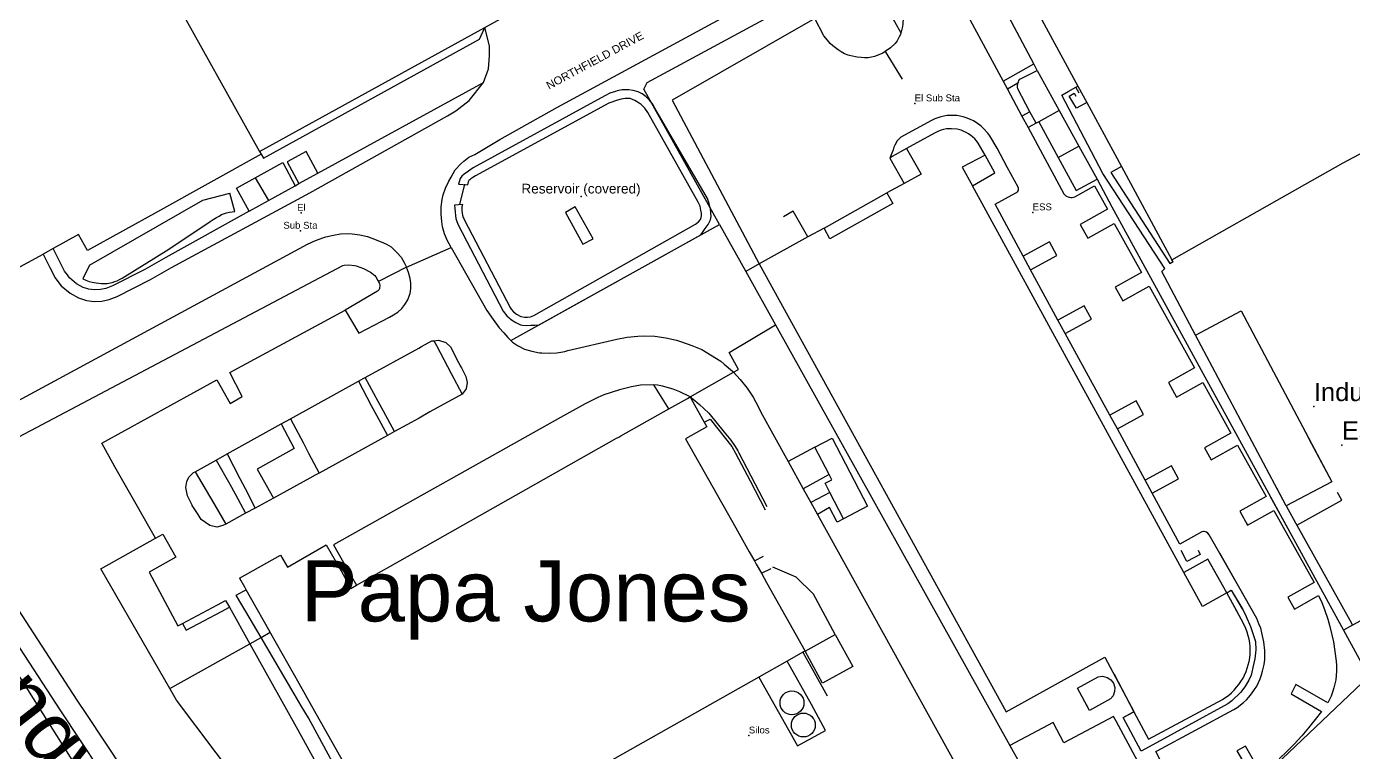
# Model space of a CAD drawing. Header units: millimetres. Extents: x 111502 to 977541, y 8702 to 1044108.
# Drawn here: x 488637 to 488854.7, y 239834.3 to 239953.4 of the extents above; entities that cross this region are included whole.
import ezdxf
from ezdxf.enums import TextEntityAlignment as Align

# ---------------------------------------------------------------- set-up
doc = ezdxf.new("R2010")
doc.units = ezdxf.units.MM
doc.header["$LTSCALE"] = 0.25
doc.linetypes.add('DASHED2', pattern=[9.525, 6.35, -3.175])
doc.layers.add('E HVSS As Laid HV', color=10, linetype='Continuous')
doc.layers.add('X HVSS Site Background', color=8, linetype='Continuous')
doc.styles.add('Arial', font='arial.ttf')
doc.styles.add('DE172433-F6F7-4C85-BB91-2B', font='arial.ttf', dxfattribs={"height": 0.2})

# ---------------------------------------------------------------- blocks, each defined once
blk = doc.blocks.new('OS MAP 060722')
at = {"layer": 'X HVSS Site Background'}
for points in [[(-145.7, 857.96), (-138.36, 844.8), (-152.28, 837.04), (-150.02, 832.99), (-135.32, 806.61)], [(-14.68, 842.34), (-1.12, 817.33)], [(-8.35, 820.98), (-18.33, 839.84)], [(-103.88, 790.84), (-104.23, 791.44), (-104.48, 791.94), (-104.98, 793.09), (-105.33, 794.24), (-105.43, 795.09), (-105.53, 796.29), (-105.53, 797.54), (-105.38, 798.74), (-105.23, 799.49), (-104.83, 800.59), (-104.28, 801.74), (-103.93, 802.39), (-103.23, 803.59), (-102.33, 804.59), (-101.83, 804.99), (-101.03, 805.64), (-100.03, 806.09), (-95.93, 808.59), (-86.48, 813.89), (-43.88, 836.99), (-43.18, 837.24)], [(-59.88, 794.64), (-72.33, 816.84), (-71.78, 817.94), (-46.58, 831.59), (-39.73, 833.74), (-39.03, 832.49), (-34.93, 830.79), (-33.27, 831.69)], [(-33.27, 831.69), (-30.13, 826.08)], [(-30.88, 832.99), (-30.63, 832.59), (-30.23, 831.39), (-30.03, 830.69), (-29.83, 829.59), (-29.78, 829.04), (-29.78, 828.49), (-29.83, 827.54), (-29.88, 827.09), (-29.98, 826.64), (-30.08, 826.24), (-30.13, 826.08)], [(-21.35, 832.95), (-13.39, 818.16)], [(-98.39, 826.96), (-90.56, 831.28)], [(-32.73, 822.99), (-33.13, 822.74), (-34.03, 822.34), (-34.48, 822.19), (-34.98, 822.09), (-35.53, 821.99), (-36.13, 821.99), (-36.68, 822.04), (-37.33, 822.09), (-38.33, 822.29), (-38.78, 822.39), (-39.38, 822.64), (-39.93, 822.94), (-40.43, 823.29), (-41.28, 823.94), (-41.73, 824.34), (-42.18, 824.84), (-42.78, 825.59), (-44.28, 828.39), (-67.68, 815.04), (-53.38, 788.14)], [(-135.32, 806.61), (-98.39, 826.96)], [(-135.06, 806.14), (-134.7, 805.51), (-99.28, 825.03), (-98.39, 826.96)], [(-98.58, 817.94), (-97.76, 820.14), (-97.61, 822.27), (-97.61, 823.93), (-98.39, 826.96)], [(-30.13, 826.08), (-30.23, 825.79), (-30.43, 825.39), (-30.78, 824.74), (-31.08, 824.34), (-31.83, 823.59), (-32.73, 822.99)], [(-32.73, 822.99), (-29.94, 818.47)], [(-13.39, 818.16), (-8.35, 820.98)], [(-7.78, 819.89), (-8.35, 820.98)], [(-10.98, 817.79), (-10.88, 817.99), (-10.78, 818.24), (-10.63, 818.44), (-7.78, 819.89)], [(-7.78, 819.89), (-4.18, 813.34)], [(-170.81, 789.77), (-169.71, 787.55), (-169.24, 786.61), (-168.92, 785.95), (-167.85, 784.57), (-166.41, 783.35), (-165.04, 782.59), (-164.03, 782.24), (-163.72, 782.17), (-162.48, 782.01), (-161.22, 782.06), (-159.99, 782.3), (-158.68, 782.81), (-153.23, 785.59), (-149.78, 787.54), (-127.08, 799.84), (-104.53, 812.44), (-103.13, 813.29), (-100.93, 814.99), (-98.58, 817.94)], [(-125.77, 803.02), (-98.58, 817.94)], [(-102.03, 797.89), (-103.38, 797.79), (-103.28, 797.24), (-103.23, 796.64), (-103.18, 796.09), (-103.13, 795.59), (-102.98, 795.09), (-102.78, 794.59), (-95.38, 780.39), (-94.78, 779.64), (-94.03, 778.99), (-93.28, 778.54), (-92.53, 778.14), (-92.23, 778.09), (-91.53, 778.04), (-90.83, 778.09), (-90.18, 778.09), (-89.48, 778.14), (-62.93, 792.94), (-62.58, 793.49), (-62.23, 793.94), (-61.73, 794.64), (-61.38, 795.39), (-61.28, 795.94), (-61.33, 796.54), (-61.38, 797.19), (-61.58, 798.04), (-61.88, 798.89), (-70.48, 813.69), (-70.88, 814.39), (-71.38, 815.04), (-71.93, 815.59), (-72.58, 816.04), (-73.23, 816.39), (-74.03, 816.59), (-74.78, 816.69), (-75.03, 816.74), (-75.88, 816.69), (-76.68, 816.54), (-76.93, 816.44), (-77.88, 816.19), (-78.68, 815.74), (-100.28, 803.89), (-101.08, 803.39), (-101.78, 802.89), (-102.13, 802.54), (-102.43, 802.19), (-102.68, 801.24), (-101.23, 801.14)], [(-13.39, 818.16), (-12.67, 816.82)], [(-10.98, 817.79), (-12.67, 816.82)], [(-12.67, 816.82), (-10.3, 812.41)], [(-8.97, 813.1), (-10.98, 816.89), (-11.03, 817.14), (-11.03, 817.34), (-10.98, 817.79)], [(18.18, 776.47), (12.63, 786.9), (13.16, 787.42), (2.95, 803.01), (-3.77, 815.83), (-2.69, 816.44)], [(-2.69, 816.44), (-1.47, 817.13)], [(0.33, 814.66), (-1.32, 813.7), (-2.52, 815.7), (-1.73, 816.14), (-1.45, 815.68)], [(-1.47, 817.13), (-1.12, 817.33)], [(-0.93, 816.14), (-1.47, 817.13)], [(-1.12, 817.33), (0.33, 814.66)], [(-102.03, 797.89), (-102.13, 797.49), (-102.13, 796.99), (-102.08, 796.49), (-102.03, 796.14), (-101.93, 795.79), (-101.83, 795.59), (-101.73, 795.34), (-94.23, 780.99), (-94.08, 780.74), (-93.68, 780.29), (-93.18, 779.89), (-92.48, 779.54), (-91.88, 779.44), (-91.38, 779.44), (-90.88, 779.49), (-90.63, 779.59), (-90.33, 779.69), (-63.83, 794.69), (-63.63, 794.84), (-63.33, 795.04), (-63.03, 795.44), (-62.88, 795.79), (-62.83, 796.04), (-62.83, 796.49), (-62.93, 796.99), (-63.08, 797.64), (-63.38, 798.29), (-71.63, 812.99), (-72.13, 813.69), (-72.73, 814.29), (-73.08, 814.54), (-73.78, 814.99), (-74.53, 815.29), (-75.38, 815.29), (-76.03, 815.19), (-76.63, 815.04), (-78.03, 814.54), (-99.93, 802.59), (-100.33, 802.34), (-100.68, 802.09), (-100.83, 801.94), (-100.98, 801.84), (-101.13, 801.64), (-101.23, 801.14)], [(0.33, 814.66), (6.05, 804.11)], [(-24.08, 812.14), (-24.58, 811.94), (-25.13, 811.69), (-30.18, 808.94)], [(-21.94, 812.49), (-22.53, 812.49), (-23.08, 812.39), (-23.58, 812.29), (-24.08, 812.14)], [(-12.7, 804.03), (-14.38, 807.14), (-15.58, 809.14), (-15.88, 809.59), (-16.58, 810.39), (-16.98, 810.74), (-17.78, 811.34), (-18.23, 811.64), (-18.73, 811.84), (-19.43, 812.14), (-19.93, 812.29), (-20.43, 812.39), (-20.98, 812.49), (-21.94, 812.49)], [(-8.97, 813.1), (-10.3, 812.41)], [(-10.3, 812.41), (-9.28, 810.53)], [(-7.98, 811.24), (-8.97, 813.1)], [(-4.18, 813.34), (-7.53, 811.49)], [(-4.18, 813.34), (-0.95, 807.47)], [(-16.33, 805.99), (-17.48, 807.99), (-17.73, 808.34), (-18.03, 808.69), (-18.38, 808.99), (-18.68, 809.24), (-19.08, 809.49), (-19.43, 809.74), (-19.83, 809.89), (-20.28, 810.09), (-20.93, 810.24), (-21.83, 810.34), (-22.23, 810.34), (-22.68, 810.29), (-23.13, 810.19), (-23.53, 810.09), (-23.98, 809.94), (-24.63, 809.59), (-29.23, 807.09)], [(-7.98, 811.24), (-9.28, 810.53)], [(-9.28, 810.53), (-3.43, 799.64), (-3.28, 799.49), (-3.08, 799.34), (-2.88, 799.24), (-2.53, 799.09), (-2.28, 799.04), (-2.08, 799.04), (-1.63, 799.14), (1.62, 800.94), (3.72, 797.14), (-0.73, 794.64), (0.52, 792.39), (4.82, 794.79), (9.32, 786.74), (5.02, 784.34), (6.27, 782.09), (10.57, 784.49), (18.02, 771.09), (13.72, 768.69), (15.07, 766.29), (19.37, 768.69), (23.97, 760.39), (19.67, 757.99), (20.77, 755.99), (25.07, 758.39), (29.77, 749.99), (25.47, 747.59), (26.72, 745.29), (31.02, 747.69), (35.13, 740.36)], [(-7.53, 811.49), (-7.98, 811.24)], [(-7.53, 811.49), (-4.33, 805.63)], [(-30.18, 808.94), (-30.48, 808.64), (-30.73, 808.34), (-31.13, 807.64), (-31.28, 807.29), (-31.43, 806.89), (-31.98, 805.52)], [(-4.33, 805.63), (-0.95, 807.47)], [(-0.95, 807.47), (2.02, 802.04)], [(14.32, 788.84), (36.12, 801.19), (42.42, 804.74), (48.47, 807.94)], [(-135.06, 806.14), (-152.08, 796.72), (-163.55, 790.37), (-165, 792.99), (-169.16, 790.69)], [(-135.32, 806.61), (-135.06, 806.14)], [(-125.77, 803.02), (-127.69, 806.58), (-130.8, 804.91), (-128.87, 801.33)], [(-29.23, 807.09), (-31.58, 805.75), (-31.98, 805.52)], [(-31.98, 805.52), (-29.63, 801.34)], [(-29.23, 807.09), (-26.83, 802.89), (-29.63, 801.34)], [(-16.33, 805.99), (-20.08, 804.04), (-18.38, 800.94)], [(-18.38, 800.94), (-14.73, 803.09), (-16.33, 805.99)], [(-4.33, 805.63), (-1.38, 800.19), (2.02, 802.04)], [(-136.04, 802.3), (-131.53, 804.79), (-129.48, 800.99)], [(-10.08, 789.44), (-14.68, 797.94), (-11.28, 799.79), (-11.13, 799.89), (-11.03, 799.99), (-10.93, 800.14), (-10.88, 800.29), (-10.88, 800.59), (-10.93, 800.74), (-12.7, 804.03)], [(6.05, 804.11), (4.29, 803.17)], [(4.29, 803.17), (13.95, 788.24), (14.49, 788.54), (14.32, 788.84)], [(6.05, 804.11), (14.32, 788.84)], [(-137.03, 796.79), (-139.13, 800.59), (-136.04, 802.3)], [(-136.04, 802.3), (-133.88, 798.54)], [(-133.88, 798.54), (-129.48, 800.99)], [(-129.48, 800.99), (-128.87, 801.33)], [(-128.87, 801.33), (-125.77, 803.02)], [(-102.48, 797.89), (-101.68, 801.24)], [(-29.63, 801.34), (-32.43, 799.79)], [(16.27, 737.54), (-18.38, 800.94)], [(2.02, 802.04), (4.47, 797.54), (33.32, 744.74), (35.52, 740.73)], [(-163.23, 787.94), (-164.33, 785.69), (-163.83, 785.49), (-163.28, 785.29), (-162.78, 785.14), (-162.13, 785.04), (-161.23, 784.94), (-160.33, 784.94), (-159.53, 785.09), (-159.08, 785.24), (-158.68, 785.39), (-158.28, 785.59), (-157.88, 785.84), (-150.23, 790.59), (-143.43, 795.09), (-142.93, 795.44), (-142.38, 795.79), (-141.98, 795.99), (-141.58, 796.24), (-140.73, 796.54), (-140.28, 796.64), (-139.38, 796.74), (-140.18, 799.74)], [(-163.23, 787.94), (-144.63, 798.59), (-140.18, 799.74)], [(-42.73, 794.04), (-32.43, 799.79)], [(-32.43, 799.79), (-31.48, 798.04), (-41.78, 792.29), (-42.73, 794.04)], [(-137.03, 796.79), (-150.69, 789.19), (-154.12, 787.25), (-159.45, 784.53), (-160.52, 784.11), (-161.44, 783.93), (-162.39, 783.89), (-163.39, 784.02), (-163.51, 784.05), (-164.27, 784.31), (-165.33, 784.9), (-166.48, 785.88), (-166.84, 786.34), (-167.32, 786.96), (-169.16, 790.69)], [(-137.03, 796.79), (-133.88, 798.54)], [(-85.18, 796.59), (-82.33, 791.39), (-80.63, 792.29), (-83.58, 797.49), (-85.18, 796.59)], [(-45.39, 792.57), (-47.79, 796.83), (-49.41, 795.88)], [(-94.13, 775.59), (-59.88, 794.64)], [(-59.88, 794.64), (-55.58, 786.92)], [(-177.88, 763.99), (-175.58, 765.34), (-127.48, 791.39), (-126.18, 791.99), (-124.78, 792.49), (-124.48, 792.59), (-123.23, 792.89), (-122.03, 793.09), (-120.68, 793.14), (-120.13, 793.09), (-118.88, 792.94), (-117.63, 792.64), (-116.93, 792.39), (-115.38, 791.79), (-114.53, 791.39), (-113.73, 790.94), (-112.78, 789.99), (-112.08, 789.24), (-111.58, 788.29), (-111.23, 787.64)], [(-45.39, 792.57), (-53.38, 788.14)], [(-42.73, 794.04), (-45.39, 792.57)], [(-169.16, 790.69), (-170.81, 789.77)], [(-111.23, 787.64), (-103.88, 790.84)], [(-103.88, 790.84), (-98.03, 780.49), (-97.03, 779.04), (-96.03, 777.69), (-95.28, 776.84), (-94.63, 776.09), (-94.13, 775.59)], [(-8.88, 787.19), (-4.58, 789.54), (-5.78, 791.79), (-10.08, 789.44)], [(-176.05, 786.87), (-175.83, 786.99), (-170.81, 789.77)], [(-175.75, 759.31), (-121.66, 787.9), (-121.45, 787.96), (-120.71, 788.02), (-119.77, 787.9), (-119.49, 787.83), (-118.26, 787.38), (-117.11, 786.81), (-116.4, 786.25), (-116.26, 786.06), (-115.91, 785.44), (-115.84, 785.27)], [(-53.38, 788.14), (-55.58, 786.92)], [(-53.38, 788.14), (-12.88, 714.64), (3.32, 723.64), (8.06, 714.74)], [(-8.88, 787.19), (-10.08, 789.44)], [(-121.28, 780.59), (-119.03, 776.79), (-114.03, 779.44), (-113.38, 779.79), (-112.63, 780.24), (-111.98, 780.84), (-111.48, 781.49), (-111.03, 782.24), (-110.73, 783.04), (-110.63, 783.29), (-110.53, 784.14), (-110.53, 784.99), (-110.63, 785.74), (-110.88, 786.74), (-111.23, 787.64)], [(-111.23, 787.64), (-115.84, 785.27)], [(-55.58, 786.92), (-50.7, 778.16)], [(-4.38, 778.94), (-8.88, 787.19)], [(-115.84, 785.27), (-115.66, 784.88), (-115.61, 784.66), (-115.64, 784.11), (-115.73, 783.94), (-115.96, 783.66), (-121.28, 780.59)], [(-152.4, 743.14), (-153.28, 744.69), (-155.58, 748.74), (-159.08, 754.84), (-161.18, 758.74), (-142.33, 769.14), (-140.13, 765.24), (-138.18, 766.39), (-140.18, 770.34), (-121.28, 780.59)], [(-3.18, 776.74), (1.12, 779.09), (-0.08, 781.29), (-4.38, 778.94)], [(18.18, 776.47), (25.64, 780.43), (40.51, 752.4)], [(-57.62, 770.37), (-56.78, 770.85), (-58.33, 773.64), (-50.7, 778.16)], [(-50.7, 778.16), (-12.27, 709.14)], [(-3.18, 776.74), (-4.38, 778.94)], [(-118.01, 769.52), (-109.23, 774.34), (-108.78, 774.59), (-107.1, 775.52), (-106.73, 775.55)], [(-106.73, 775.55), (-105.98, 775.63), (-104.77, 775.27), (-104.02, 774.53), (-102.68, 772), (-102.3, 771.26), (-102.21, 771.08), (-101.5, 769.68), (-101.28, 768.68), (-101.43, 767.67), (-102.11, 766.77)], [(-106.73, 775.55), (-106.3, 774.74), (-103.89, 770.15), (-102.11, 766.77)], [(-94.13, 775.59), (-93.83, 775.29), (-93.03, 774.74), (-91.88, 774.19), (-90.68, 773.84), (-89.43, 773.59), (-89.03, 773.54), (-87.78, 773.49), (-86.58, 773.59), (-85.28, 773.79), (-84.78, 773.94), (-76.73, 775.79), (-75.03, 776.14), (-73.28, 776.29), (-72.33, 776.34), (-70.48, 776.29), (-68.68, 776.04), (-66.93, 775.64), (-66.13, 775.39), (-64.43, 774.79), (-62.78, 774.09), (-59.68, 772.19), (-59.13, 771.69), (-57.78, 770.54), (-57.62, 770.37)], [(4.12, 763.34), (-3.18, 776.74)], [(33.05, 748.44), (18.18, 776.47)], [(-130.28, 762.72), (-119.13, 768.9)], [(-70.69, 768.29), (-72.83, 768.24), (-74.31, 768), (-76.31, 767.49), (-78.87, 766.7), (-79.83, 766.23), (-81.91, 765.21), (-85.95, 762.94), (-123.23, 742.08), (-121.06, 738.3), (-119.42, 735.44)], [(-119.13, 768.9), (-118.22, 769.41), (-118.01, 769.52)], [(-119.13, 768.9), (-117.01, 764.94), (-116.15, 763.34), (-114.36, 760.01)], [(-113.2, 760.65), (-115.01, 763.98), (-115.87, 765.57), (-118.01, 769.52)], [(-68.23, 764.35), (-70.69, 768.29)], [(-64.72, 766.32), (-66.41, 767.17), (-67.47, 767.58), (-69.22, 768.09), (-70.09, 768.24), (-70.69, 768.29)], [(-64.72, 766.32), (-57.62, 770.37)], [(-57.62, 770.37), (-56.53, 769.19), (-55.38, 767.79), (-54.38, 766.29), (-53.48, 764.64), (-53.13, 763.84), (-48.63, 755.71)], [(-102.11, 766.77), (-107.38, 763.86), (-109.17, 762.87), (-113.2, 760.65)], [(-68.23, 764.35), (-65.14, 766.08), (-64.72, 766.32)], [(-64.72, 766.32), (-64.27, 765.52), (-62.39, 762.18)], [(-64.72, 766.32), (-63.94, 765.72), (-63.18, 765.08), (-62.45, 764.42), (-61.67, 763.64), (-59.15, 760.55), (-58.88, 760.22), (-58.61, 759.88), (-58.33, 759.55), (-58.06, 759.22), (-57.8, 758.89), (-57.54, 758.55), (-57.3, 758.2), (-56.91, 757.51), (-56.75, 757.17), (-52.15, 748.35)], [(-119.42, 735.44), (-113.97, 738.52), (-76.78, 759.54), (-76.41, 759.75), (-76.06, 759.95), (-68.23, 764.35)], [(5.37, 761.09), (9.67, 763.44), (8.42, 765.69), (4.12, 763.34)], [(-109.33, 660.64), (-109.53, 661.09), (-110.23, 661.69), (-112.93, 663.79), (-114.93, 665.19), (-117.78, 667.09), (-120.78, 668.84), (-139.68, 679.39), (-141.58, 680.6), (-142.74, 681.23), (-143.8, 682.07), (-144.01, 682.26), (-144.63, 682.8), (-145.46, 683.61), (-146.2, 684.42), (-146.91, 685.27), (-147.61, 686.13), (-148.29, 687), (-148.99, 687.87), (-154.59, 695.14), (-158.35, 700.41), (-167.94, 714.82), (-182.86, 737.7)], [(-140.63, 756.98), (-131.77, 761.89)], [(-131.77, 761.89), (-129.66, 757.88), (-135.7, 754.47), (-133.04, 749.74)], [(-131.77, 761.89), (-130.28, 762.72)], [(-130.28, 762.72), (-128.15, 758.72), (-127.3, 757.12), (-125.56, 753.83)], [(-62.39, 762.18), (-61.97, 761.44), (-65.47, 759.46), (-57.23, 744.84), (-55.03, 740.94), (-54.18, 739.43)], [(-62.39, 762.18), (-61.45, 762.7), (-57.89, 758.19), (-57.26, 757.08), (-54.88, 752.54), (-52.42, 747.78)], [(5.37, 761.09), (4.12, 763.34)], [(-114.36, 760.01), (-125.56, 753.83)], [(-113.2, 760.65), (-114.36, 760.01)], [(-44.24, 758.07), (-41.42, 759.54), (-35.6, 748.38), (-39.54, 746.32)], [(9.92, 752.69), (5.37, 761.09)], [(36.71, 759.57), (40.51, 752.4)], [(-44.24, 758.07), (-48.63, 755.71)], [(-41.9, 753.59), (-44.24, 758.07)], [(-145.89, 754.06), (-142.43, 755.98)], [(-142.43, 755.98), (-140.63, 756.98)], [(-142.43, 755.98), (-140.23, 752), (-139.35, 750.41), (-137.61, 747.25)], [(-140.63, 756.98), (-138.54, 752.94), (-137.71, 751.33), (-136.05, 748.1)], [(-48.63, 755.71), (-46.17, 751.27)], [(-140.88, 745.47), (-141.33, 745.22), (-142.34, 744.95), (-143.5, 745.26), (-144.89, 746.2), (-145.41, 747.04), (-146.36, 748.53), (-146.38, 748.57), (-147.14, 750.1), (-147.41, 751.47), (-147.26, 752.43), (-146.91, 753.17), (-146.16, 753.92), (-145.89, 754.06)], [(-145.89, 754.06), (-143.56, 750.07), (-142.68, 748.56), (-140.88, 745.47)], [(-125.56, 753.83), (-126.2, 753.47), (-127.09, 752.99), (-133.04, 749.74)], [(-41.9, 753.59), (-46.17, 751.27)], [(-41.81, 750.67), (-42.59, 752.16), (-41.47, 752.75), (-41.9, 753.59)], [(11.07, 750.54), (15.37, 752.89), (14.22, 755.04), (9.92, 752.69)], [(-125.48, 654.18), (-133.97, 666.13), (-138.01, 671.52), (-140.66, 674.81), (-157.77, 695.04), (-159.01, 696.43), (-159.02, 696.45), (-161.26, 699.3), (-163.28, 702.32), (-164.49, 704.25), (-173.35, 718.34), (-175.46, 721.69)], [(-46.17, 751.27), (-44.91, 748.99)], [(11.07, 750.54), (9.92, 752.69)], [(33.05, 748.44), (31.5, 751.37)], [(40.51, 752.4), (33.05, 748.44)], [(40.51, 752.4), (33.05, 748.44)], [(-133.04, 749.74), (-136.05, 748.1)], [(-41.81, 750.67), (-44.91, 748.99)], [(-44.91, 748.99), (-43.84, 747.06)], [(-39.54, 746.32), (-41.81, 750.67)], [(26.8, 732.48), (25.22, 735.26), (20.42, 743.69), (20.22, 743.99), (19.97, 744.14), (19.82, 744.19), (19.62, 744.24), (19.47, 744.24), (19.22, 744.19), (15.62, 742.19), (11.07, 750.54)], [(30.39, 750.1), (33.32, 744.74), (42.45, 728.06)], [(34.81, 745.29), (42.19, 749.38), (41.47, 750.63)], [(34.81, 745.29), (42.19, 749.38), (41.47, 750.63)], [(-137.61, 747.25), (-140.88, 745.47)], [(-136.05, 748.1), (-137.61, 747.25)], [(-39.54, 746.32), (-40.58, 745.77), (-41.85, 748.17), (-43.84, 747.06)], [(-43.84, 747.06), (-18.03, 700.39), (-19.51, 699.57)], [(26.52, 745.67), (26.72, 745.29), (31.02, 747.69), (37.62, 735.89), (33.32, 733.49), (34.42, 731.49), (38.37, 733.74), (38.87, 732.59), (39.32, 731.44), (39.87, 729.89), (40.22, 728.64), (40.82, 726.14), (41.27, 722.99), (41.32, 722.29), (41.32, 721.34), (41.27, 720.64), (41.17, 719.94), (41.02, 719.24), (40.87, 718.59), (40.67, 717.89), (40.42, 717.24), (39.87, 716.14), (34.62, 719.14), (33.87, 717.64), (38.82, 714.74), (37.82, 713.39), (36.72, 712.04), (35.62, 710.74), (34.37, 709.34), (33.17, 708.14), (31.92, 706.94)], [(29.02, 704.44), (26.37, 709.04), (24.97, 708.29), (27.77, 703.39)], [(33.05, 748.44), (34.58, 745.69), (34.81, 745.29)], [(33.05, 748.44), (34.58, 745.69), (34.81, 745.29)], [(34.81, 745.29), (43.49, 729.71), (43.95, 728.88)], [(34.81, 745.29), (36.72, 741.86)], [(-150.07, 718.49), (-161.38, 738.14), (-152.4, 743.14)], [(-151.18, 743.83), (-149.07, 740.05), (-153.41, 737.56), (-148.74, 728.77), (-147.97, 729.17)], [(-152.4, 743.14), (-151.18, 743.83)], [(-180.86, 740.5), (-180.61, 740.08), (-180.19, 739.42), (-165.3, 716.56), (-163.74, 714.23), (-157.71, 705.16)], [(-137.55, 734.7), (-137.77, 735.1), (-138.59, 736.54), (-138.6, 736.57), (-131.87, 740.37), (-130.77, 738.42), (-124.38, 742.04), (-121.97, 737.78), (-120.35, 734.91), (-119.42, 735.44)], [(-54.18, 739.43), (-52.67, 740.2)], [(14.32, 703.11), (11.67, 708.14), (11.91, 708.27), (24.47, 715.04), (25.02, 715.39), (26.02, 716.19), (26.52, 716.64), (26.92, 717.09), (27.37, 717.59), (27.87, 718.34), (28.22, 718.89), (28.52, 719.49), (28.77, 720.09), (29.02, 720.74), (29.17, 721.34), (29.42, 722.44), (29.52, 723.19), (29.52, 724.74), (29.37, 726.14), (29.07, 727.64), (28.87, 728.39), (28.57, 729.09), (28.22, 729.99), (25.22, 735.26), (22.14, 740.67)], [(18.6, 741.2), (18.96, 740.48), (16.78, 739.33), (15.85, 741.16)], [(-54.18, 739.43), (-53.88, 738.89), (-53.03, 737.39)], [(-53.03, 737.39), (-51.41, 738.18)], [(-40.92, 727.33), (-44.47, 733.98), (-47.34, 736.74), (-51.13, 738.38)], [(23.32, 734.19), (20.17, 739.69), (16.27, 737.54)], [(23.32, 734.19), (20.62, 738.92)], [(-53.03, 737.39), (-52.18, 735.89), (-45.83, 724.64)], [(23.32, 734.19), (19.32, 731.94), (16.27, 737.54)], [(-135.08, 726.88), (-137.57, 731.12), (-138.55, 732.78), (-139.15, 733.8), (-137.99, 734.45), (-137.55, 734.7)], [(-133.6, 727.71), (-136.83, 733.43), (-137.55, 734.7)], [(23.32, 734.19), (24.05, 734.6), (25.93, 731.46), (26.5, 730.29), (27.18, 728.69), (28, 726.22), (28.06, 724.83), (27.88, 723.37), (27.69, 722.42), (27.3, 720.7), (26.9, 719.87), (26.24, 718.79), (25.55, 717.84), (24.13, 716.47), (23.47, 715.97), (9.99, 708.59), (9.29, 708.21), (6.31, 713.73), (8.08, 714.69)], [(8.08, 714.69), (10.47, 710.19), (22.62, 716.69), (23.62, 717.39), (24.07, 717.79), (24.52, 718.24), (24.92, 718.69), (25.27, 719.14), (25.62, 719.64), (25.97, 720.19), (26.22, 720.69), (26.47, 721.29), (26.67, 721.84), (26.97, 722.94), (27.07, 723.54), (27.12, 724.14), (27.12, 725.34), (27.07, 725.99), (26.97, 726.59), (26.82, 727.14), (26.67, 727.74), (26.42, 728.34), (25.97, 729.29), (23.32, 734.19)], [(23.32, 734.19), (19.32, 731.94), (17.48, 735.33)], [(23.32, 734.19), (24.05, 734.6), (25.85, 731.58)], [(25.11, 730.88), (23.32, 734.19)], [(55, 734.9), (43.95, 728.88)], [(-147.97, 729.17), (-142.22, 732.24), (-140.89, 732.95), (-140.26, 731.81)], [(-147.97, 729.17), (-147.37, 728.05), (-141.58, 731.11), (-140.26, 731.81)], [(-140.26, 731.81), (-136.93, 725.84)], [(-135.08, 726.88), (-133.6, 727.71)], [(-109.96, 688.42), (-111.08, 687.79), (-126.78, 715.59), (-128.83, 719.29), (-133.48, 727.49), (-133.6, 727.71)], [(-45.83, 724.64), (-40.92, 727.33)], [(-40.92, 727.33), (-38.05, 722.1), (-42.98, 719.39), (-45.83, 724.64)], [(42.45, 728.06), (46.62, 720.44), (3.97, 679.94)], [(43.95, 728.88), (42.45, 728.06)], [(-150.07, 718.49), (-136.93, 725.84)], [(-136.93, 725.84), (-135.08, 726.88)], [(-136.93, 725.84), (-129.35, 712.23), (-119.66, 694.64), (-113.45, 683.44), (-112.62, 681.79), (-111.69, 679.94), (-110.53, 680.67), (-108.14, 678.82), (-107.84, 678.59), (-107.23, 677.39)], [(-109.96, 688.42), (-108.8, 685.85), (-108.75, 685.73), (-111.29, 684.45), (-111.43, 684.37), (-127.32, 713.68), (-128.48, 715.66), (-130.02, 718.27), (-135.08, 726.88)], [(-48.78, 722.99), (-53.42, 720.37)], [(-53.42, 720.37), (-47.08, 709.06), (-42.5, 711.59), (-44.78, 715.89), (-48.78, 722.99)], [(-46.23, 724.44), (-48.78, 722.99)], [(-45.83, 724.64), (-46.23, 724.44)], [(-46.23, 724.44), (-42.23, 717.29)], [(-53.42, 720.37), (-96.88, 695.79)], [(4.21, 716.78), (0.8, 714.91), (-1.19, 718.56), (2.23, 720.42), (2.92, 720.51), (3.7, 720.32), (4.29, 719.94), (4.75, 719.36), (4.95, 718.68), (4.91, 717.98), (4.66, 717.31), (4.21, 716.78)], [(4.81, 720.84), (8.08, 714.69)], [(-108.82, 675.14), (-118.48, 682.39), (-131.78, 693.79), (-132.78, 695.09), (-148.98, 716.59), (-150.07, 718.49)], [(4.12, 720.05), (4.29, 719.94), (4.75, 719.36), (4.95, 718.68), (4.91, 717.98), (4.66, 717.31), (4.21, 716.78), (0.8, 714.91), (0.35, 715.74)], [(-49.97, 716.17), (-49.93, 716.51), (-49.82, 716.88), (-49.64, 717.22), (-49.39, 717.51), (-49.1, 717.76), (-48.76, 717.94), (-48.39, 718.05), (-48.01, 718.09), (-47.63, 718.05), (-47.26, 717.94), (-46.92, 717.76), (-46.63, 717.51), (-46.38, 717.22), (-46.29, 717.07), (-46.2, 716.88), (-46.09, 716.51), (-46.05, 716.13), (-46.09, 715.75), (-46.2, 715.38), (-46.38, 715.04), (-46.63, 714.75), (-46.92, 714.5), (-47.26, 714.32), (-47.63, 714.21), (-47.99, 714.17), (-48.01, 714.17), (-48.39, 714.21), (-48.76, 714.32), (-49.1, 714.5), (-49.39, 714.75), (-49.64, 715.04), (-49.82, 715.38), (-49.93, 715.75), (-49.97, 716.13), (-49.97, 716.17)], [(-48.1, 712.53), (-48.06, 712.88), (-47.95, 713.25), (-47.77, 713.58), (-47.52, 713.88), (-47.23, 714.12), (-46.89, 714.3), (-46.52, 714.42), (-46.14, 714.45), (-45.76, 714.42), (-45.39, 714.3), (-45.05, 714.12), (-44.76, 713.88), (-44.51, 713.58), (-44.42, 713.44), (-44.33, 713.25), (-44.22, 712.88), (-44.18, 712.5), (-44.22, 712.12), (-44.33, 711.75), (-44.51, 711.41), (-44.76, 711.11), (-45.05, 710.87), (-45.39, 710.69), (-45.76, 710.58), (-46.12, 710.54), (-46.14, 710.54), (-46.52, 710.58), (-46.89, 710.69), (-47.23, 710.87), (-47.52, 711.11), (-47.77, 711.41), (-47.95, 711.75), (-48.06, 712.12), (-48.1, 712.5), (-48.1, 712.53)], [(5.56, 712.38), (5.16, 713.12), (4.73, 713.89), (-3.43, 709.58), (-5.18, 712.89), (-12.27, 709.14)], [(11.87, 703.23), (11.14, 705.79), (8.7, 706.54), (5.16, 713.12), (4.73, 713.89), (-3.43, 709.58), (-4.03, 710.72)], [(6.54, 713.3), (6.31, 713.73), (7.9, 714.6)], [(-12.27, 709.14), (-7.3, 700.21)]]:
    blk.add_lwpolyline(points, dxfattribs=at)
for p in [(-80.33, 821.54), (-27.88, 814.49), (-82.61, 799.23), (-128.48, 796.54), (-8.53, 796.61), (-128.63, 793.59), (37.58, 764.74), (42.18, 758.44), (-55.08, 710.78)]:
    blk.add_point(p, dxfattribs=at)
at = {"layer": 'X HVSS Site Background', "style": 'DE172433-F6F7-4C85-BB91-2B'}
blk.add_text('NORTHFIELD DRIVE', height=1.3125, rotation=28.4, dxfattribs=at).set_placement((-80.33, 821.54), align=Align.MIDDLE_CENTER)
for s, height, p in [('El Sub Sta', 1.125, (-27.88, 814.49)), ('ESS', 1.125, (-8.53, 796.61)), ('Industrial', 3, (37.58, 764.74)), ('Estate', 3, (42.18, 758.44)), ('Silos', 1.125, (-55.08, 710.78))]:
    blk.add_text(s, height=height, dxfattribs=at).set_placement(p, align=Align.BOTTOM_LEFT)
for s, height, p in [('Reservoir (covered)', 1.5938, (-82.61, 799.23)), ('El', 1.125, (-128.48, 796.54)), ('Sub Sta', 1.125, (-128.63, 793.59))]:
    blk.add_text(s, height=height, dxfattribs=at).set_placement(p, align=Align.BOTTOM_CENTER)

msp = doc.modelspace()

# ---------------------------------------------------------------- linework, layer by layer
at = {"lineweight": 0}
msp.add_circle((488727.82, 239008.33), 11388.42, dxfattribs=at)
at = {"layer": 'X HVSS Site Background', "lineweight": 0}
for p in [(488730.25, 239947.85), (488782.7, 239940.8), (488727.97, 239925.54), (488682.1, 239922.85), (488802.05, 239922.92), (488681.95, 239919.9), (488848.16, 239891.05), (488852.76, 239884.75), (488755.5, 239837.09)]:
    msp.add_point(p, dxfattribs=at)

# ---------------------------------------------------------------- block references
at = {"layer": 'E HVSS As Laid HV', "linetype": 'DASHED2', "lineweight": 0}
msp.add_blockref('OS MAP 060722', (488810.58, 239126.31), dxfattribs=at)

# ---------------------------------------------------------------- texts
at = {"lineweight": 0, "char_height": 10, "attachment_point": 1, "style": 'Arial'}
for s, width, insert, rotation in [('V11 Tongwell Street ', 135.5754, (488610.96, 239884.86), 307.8266), ('H6 Childs Way A4146', 141.2145, (488782.71, 239740.31), 45.2629)]:
    msp.add_mtext_dynamic_manual_height_columns(s, width=width, gutter_width=10, heights=[0], dxfattribs=dict(at, insert=insert, rotation=rotation))
at = {"lineweight": 0, "insert": (488682.01, 239865.81), "char_height": 10, "attachment_point": 1, "style": 'Arial'}
msp.add_mtext_dynamic_manual_height_columns('Papa Jones', width=72.9973, gutter_width=10, heights=[0], dxfattribs=at)
at = {"layer": 'X HVSS Site Background', "lineweight": 0, "style": 'DE172433-F6F7-4C85-BB91-2B'}
msp.add_text('NORTHFIELD DRIVE', height=1.3125, rotation=28.4, dxfattribs=at).set_placement((488730.25, 239947.85), align=Align.MIDDLE_CENTER)
for s, height, p in [('El Sub Sta', 1.125, (488782.7, 239940.8)), ('ESS', 1.125, (488802.05, 239922.92)), ('Industrial', 3, (488848.16, 239891.05)), ('Estate', 3, (488852.76, 239884.75)), ('Silos', 1.125, (488755.5, 239837.09))]:
    msp.add_text(s, height=height, dxfattribs=at).set_placement(p, align=Align.BOTTOM_LEFT)
for s, height, p in [('Reservoir (covered)', 1.5938, (488727.97, 239925.54)), ('El', 1.125, (488682.1, 239922.85)), ('Sub Sta', 1.125, (488681.95, 239919.9))]:
    msp.add_text(s, height=height, dxfattribs=at).set_placement(p, align=Align.BOTTOM_CENTER)

doc.saveas('drawing.dxf')
